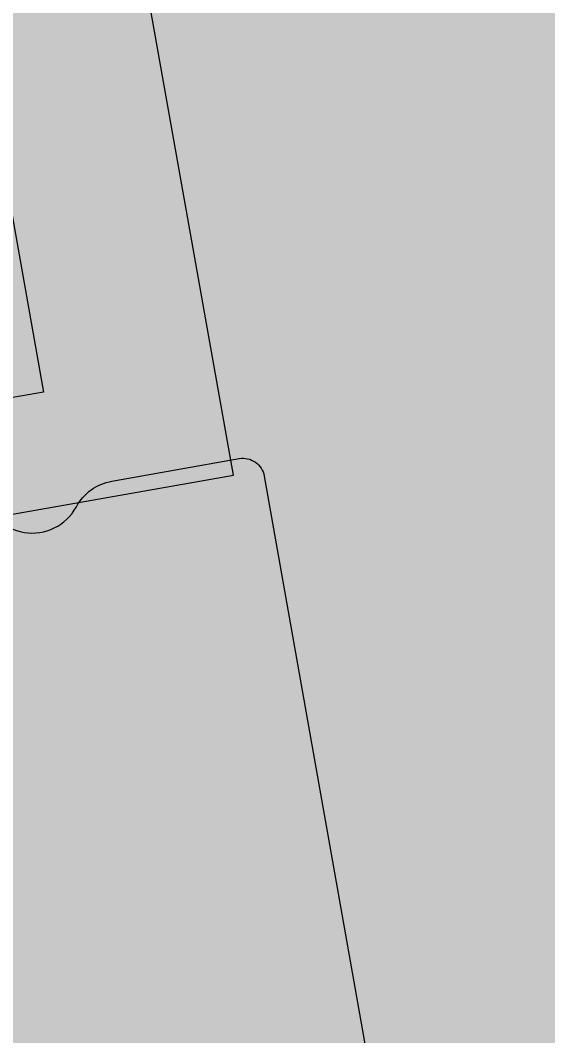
# Model space of a CAD drawing. Header units: millimetres. Extents: x 0 to 9491604, y -172998 to 295086.
# Drawn here: x 396888.81 to 396893.28, y 51153.33 to 51161.95 of the extents above; entities that cross this region are included whole.
import ezdxf
from ezdxf.enums import TextEntityAlignment as Align

# ---------------------------------------------------------------- set-up
doc = ezdxf.new("R2018")
doc.units = ezdxf.units.MM
for name, color, linetype, lineweight in [('АР_Маркер экспликации', 239, 'Continuous', 13), ('АР_Номер помещения', 250, 'Continuous', 9), ('АР_Размеры', 175, 'Continuous', 9), ('АР_Сущ Несущая стена', 250, 'Continuous', 50)]:
    doc.layers.add(name, color=color, linetype=linetype, lineweight=lineweight)
doc.layers.add('АР_Названия помещений', color=124, linetype='Continuous', lineweight=5, plot=False)
doc.layers.add('АР_Помещения_площадь', color=19, linetype='Continuous', lineweight=9, plot=False)
doc.styles.add('ISOCPEUR', font='', dxfattribs={"height": 250})
doc.styles.get("Standard").update_dxf_attribs({"font": 'GOST.TTF'})
doc.styles.get('ISOCPEUR').set_extended_font_data('ISOCPEUR', italic=True)

# ---------------------------------------------------------------- blocks, each defined once
blk = doc.blocks.new('*U252')
at = {"color": 7, "style": 'ISOCPEUR', "width": 0.7, "flags": 1}
blk.add_attdef('КАТЕГОРИЯ', (-499.1655, -2092.1864), '', height=250, dxfattribs=at)
at = {"layer": 'АР_Номер помещения', "color": 7, "style": 'ISOCPEUR', "width": 0.7}
blk.add_attdef('НОМЕР_ПОМЕЩЕНИЯ', text='', height=300, dxfattribs=at).set_placement((-13874.5004, 6637.5515), align=Align.MIDDLE_CENTER)
at = {"layer": 'АР_Помещения_площадь', "color": 7, "lineweight": 30, "width": 0.7, "flags": 104}
blk.add_attdef('ИМЯ_ПОМЕЩЕНИЯ', text='', height=100, dxfattribs=at).set_placement((157.6277, 1217.1414), align=Align.MIDDLE_CENTER)
at = {"layer": 'АР_Помещения_площадь', "color": 7, "style": 'ISOCPEUR', "width": 0.7}
blk.add_attdef('ПЛОЩАДЬ_ПОМЕЩЕНИЯ', text='', height=200, dxfattribs=at).set_placement((-12654.5821, 407.6716), align=Align.MIDDLE_RIGHT)
blk = doc.blocks.new('*U251')
at = {"color": 7, "style": 'ISOCPEUR', "width": 0.7, "flags": 1}
blk.add_attdef('КАТЕГОРИЯ', (-499.1655, -2092.1864), '', height=250, dxfattribs=at)
at = {"layer": 'АР_Номер помещения', "color": 7, "style": 'ISOCPEUR', "width": 0.7}
blk.add_attdef('НОМЕР_ПОМЕЩЕНИЯ', text='', height=300, dxfattribs=at).set_placement((-17424.9012, 1870.773), align=Align.MIDDLE_CENTER)
at = {"layer": 'АР_Помещения_площадь', "color": 7, "lineweight": 30, "width": 0.7, "flags": 104}
blk.add_attdef('ИМЯ_ПОМЕЩЕНИЯ', text='', height=100, dxfattribs=at).set_placement((157.6277, 1217.1414), align=Align.MIDDLE_CENTER)
at = {"layer": 'АР_Помещения_площадь', "color": 7, "style": 'ISOCPEUR', "width": 0.7}
blk.add_attdef('ПЛОЩАДЬ_ПОМЕЩЕНИЯ', text='', height=200, dxfattribs=at).set_placement((-12452.8113, 399.3563), align=Align.MIDDLE_RIGHT)

msp = doc.modelspace()

# ---------------------------------------------------------------- linework, layer by layer
at = {"layer": 'АР_Размеры', "color": 5, "lineweight": 9, "ltscale": 100, "transparency": 33554687}
msp.add_lwpolyline([(396888.1291, 51163.7122), (396889.0015, 51158.7901), (396888.0411, 51158.6199), (396888.1262, 51158.1396), (396888.6915, 51157.7445), (396890.6123, 51158.085), (396873.3349, 51255.5667)], dxfattribs=at)
msp.add_lwpolyline([(396888.1291, 51163.7122), (396889.0015, 51158.7901), (396888.0411, 51158.6199), (396888.1262, 51158.1396), (396888.6915, 51157.7445), (396890.6123, 51158.085), (396873.3349, 51255.5667)], dxfattribs=at)
msp.add_lwpolyline([(396888.1291, 51163.7122), (396889.0015, 51158.7901), (396888.0411, 51158.6199), (396888.1262, 51158.1396), (396888.6915, 51157.7445), (396890.6123, 51158.085), (396873.3349, 51255.5667)], dxfattribs=at)
msp.add_lwpolyline([(396888.1291, 51163.7122), (396889.0015, 51158.7901), (396888.0411, 51158.6199), (396888.1262, 51158.1396), (396888.6915, 51157.7445), (396890.6123, 51158.085), (396873.3349, 51255.5667)], dxfattribs=at)
msp.add_lwpolyline([(396888.1291, 51163.7122), (396889.0015, 51158.7901), (396888.0411, 51158.6199), (396888.1262, 51158.1396), (396888.6915, 51157.7445), (396890.6123, 51158.085), (396873.3349, 51255.5667)], dxfattribs=at)
msp.add_lwpolyline([(396888.1291, 51163.7122), (396889.0015, 51158.7901), (396888.0411, 51158.6199), (396888.1262, 51158.1396), (396888.6915, 51157.7445), (396890.6123, 51158.085), (396873.3349, 51255.5667)], dxfattribs=at)
msp.add_lwpolyline([(396888.1291, 51163.7122), (396889.0015, 51158.7901), (396888.0411, 51158.6199), (396888.1262, 51158.1396), (396888.6915, 51157.7445), (396890.6123, 51158.085), (396873.3349, 51255.5667)], dxfattribs=at)
msp.add_lwpolyline([(396888.1291, 51163.7122), (396889.0015, 51158.7901), (396888.0411, 51158.6199), (396888.1262, 51158.1396), (396888.6915, 51157.7445), (396890.6123, 51158.085), (396873.3349, 51255.5667)], dxfattribs=at)
msp.add_lwpolyline([(396888.1291, 51163.7122), (396889.0015, 51158.7901), (396888.0411, 51158.6199), (396888.1262, 51158.1396), (396888.6915, 51157.7445), (396890.6123, 51158.085), (396873.3349, 51255.5667)], dxfattribs=at)
msp.add_lwpolyline([(396888.1291, 51163.7122), (396889.0015, 51158.7901), (396888.0411, 51158.6199), (396888.1262, 51158.1396), (396888.6915, 51157.7445), (396890.6123, 51158.085), (396873.3349, 51255.5667)], dxfattribs=at)
msp.add_lwpolyline([(396888.1291, 51163.7122), (396889.0015, 51158.7901), (396888.0411, 51158.6199), (396888.1262, 51158.1396), (396888.6915, 51157.7445), (396890.6123, 51158.085), (396873.3349, 51255.5667)], dxfattribs=at)
msp.add_lwpolyline([(396888.1291, 51163.7122), (396889.0015, 51158.7901), (396888.0411, 51158.6199), (396888.1262, 51158.1396), (396888.6915, 51157.7445), (396890.6123, 51158.085), (396873.3349, 51255.5667)], dxfattribs=at)
msp.add_lwpolyline([(396888.1291, 51163.7122), (396889.0015, 51158.7901), (396888.0411, 51158.6199), (396888.1262, 51158.1396), (396888.6915, 51157.7445), (396890.6123, 51158.085), (396873.3349, 51255.5667)], dxfattribs=at)
msp.add_lwpolyline([(396888.1291, 51163.7122), (396889.0015, 51158.7901), (396888.0411, 51158.6199), (396888.1262, 51158.1396), (396888.6915, 51157.7445), (396890.6123, 51158.085), (396873.3349, 51255.5667)], dxfattribs=at)
msp.add_lwpolyline([(396888.1291, 51163.7122), (396889.0015, 51158.7901), (396888.0411, 51158.6199), (396888.1262, 51158.1396), (396888.6915, 51157.7445), (396890.6123, 51158.085), (396873.3349, 51255.5667)], dxfattribs=at)
msp.add_lwpolyline([(396888.1291, 51163.7122), (396889.0015, 51158.7901), (396888.0411, 51158.6199), (396888.1262, 51158.1396), (396888.6915, 51157.7445), (396890.6123, 51158.085), (396873.3349, 51255.5667)], dxfattribs=at)
msp.add_lwpolyline([(396888.1291, 51163.7122), (396889.0015, 51158.7901), (396888.0411, 51158.6199), (396888.1262, 51158.1396), (396888.6915, 51157.7445), (396890.6123, 51158.085), (396873.3349, 51255.5667)], dxfattribs=at)
msp.add_lwpolyline([(396888.1291, 51163.7122), (396889.0015, 51158.7901), (396888.0411, 51158.6199), (396888.1262, 51158.1396), (396888.6915, 51157.7445), (396890.6123, 51158.085), (396873.3349, 51255.5667)], dxfattribs=at)
msp.add_lwpolyline([(396888.1291, 51163.7122), (396889.0015, 51158.7901), (396888.0411, 51158.6199), (396888.1262, 51158.1396), (396888.6915, 51157.7445), (396890.6123, 51158.085), (396873.3349, 51255.5667)], dxfattribs=at)
msp.add_lwpolyline([(396888.1291, 51163.7122), (396889.0015, 51158.7901), (396888.0411, 51158.6199), (396888.1262, 51158.1396), (396888.6915, 51157.7445), (396890.6123, 51158.085), (396873.3349, 51255.5667)], dxfattribs=at)
msp.add_lwpolyline([(396888.1291, 51163.7122), (396889.0015, 51158.7901), (396888.0411, 51158.6199), (396888.1262, 51158.1396), (396888.6915, 51157.7445), (396890.6123, 51158.085), (396873.3349, 51255.5667)], dxfattribs=at)
msp.add_lwpolyline([(396888.1291, 51163.7122), (396889.0015, 51158.7901), (396888.0411, 51158.6199), (396888.1262, 51158.1396), (396888.6915, 51157.7445), (396890.6123, 51158.085), (396873.3349, 51255.5667)], dxfattribs=at)
msp.add_lwpolyline([(396888.1291, 51163.7122), (396889.0015, 51158.7901), (396888.0411, 51158.6199), (396888.1262, 51158.1396), (396888.6915, 51157.7445), (396890.6123, 51158.085), (396873.3349, 51255.5667)], dxfattribs=at)
msp.add_lwpolyline([(396888.1291, 51163.7122), (396889.0015, 51158.7901), (396888.0411, 51158.6199), (396888.1262, 51158.1396), (396888.6915, 51157.7445), (396890.6123, 51158.085), (396873.3349, 51255.5667)], dxfattribs=at)
msp.add_lwpolyline([(396888.1291, 51163.7122), (396889.0015, 51158.7901), (396888.0411, 51158.6199), (396888.1262, 51158.1396), (396888.6915, 51157.7445), (396890.6123, 51158.085), (396873.3349, 51255.5667)], dxfattribs=at)
msp.add_lwpolyline([(396888.1291, 51163.7122), (396889.0015, 51158.7901), (396888.0411, 51158.6199), (396888.1262, 51158.1396), (396888.6915, 51157.7445), (396890.6123, 51158.085), (396873.3349, 51255.5667)], dxfattribs=at)
msp.add_lwpolyline([(396888.1291, 51163.7122), (396889.0015, 51158.7901), (396888.0411, 51158.6199), (396888.1262, 51158.1396), (396888.6915, 51157.7445), (396890.6123, 51158.085), (396873.3349, 51255.5667)], dxfattribs=at)
msp.add_lwpolyline([(396888.1291, 51163.7122), (396889.0015, 51158.7901), (396888.0411, 51158.6199), (396888.1262, 51158.1396), (396888.6915, 51157.7445), (396890.6123, 51158.085), (396873.3349, 51255.5667)], dxfattribs=at)
msp.add_lwpolyline([(396888.1291, 51163.7122), (396889.0015, 51158.7901), (396888.0411, 51158.6199), (396888.1262, 51158.1396), (396888.6915, 51157.7445), (396890.6123, 51158.085), (396873.3349, 51255.5667)], dxfattribs=at)
msp.add_lwpolyline([(396888.1291, 51163.7122), (396889.0015, 51158.7901), (396888.0411, 51158.6199), (396888.1262, 51158.1396), (396888.6915, 51157.7445), (396890.6123, 51158.085), (396873.3349, 51255.5667)], dxfattribs=at)
msp.add_lwpolyline([(396888.1291, 51163.7122), (396889.0015, 51158.7901), (396888.0411, 51158.6199), (396888.1262, 51158.1396), (396888.6915, 51157.7445), (396890.6123, 51158.085), (396873.3349, 51255.5667)], dxfattribs=at)
msp.add_lwpolyline([(396888.1291, 51163.7122), (396889.0015, 51158.7901), (396888.0411, 51158.6199), (396888.1262, 51158.1396), (396888.6915, 51157.7445), (396890.6123, 51158.085), (396873.3349, 51255.5667)], dxfattribs=at)
msp.add_lwpolyline([(396888.1291, 51163.7122), (396889.0015, 51158.7901), (396888.0411, 51158.6199), (396888.1262, 51158.1396), (396888.6915, 51157.7445), (396890.6123, 51158.085), (396873.3349, 51255.5667)], dxfattribs=at)
msp.add_lwpolyline([(396888.1291, 51163.7122), (396889.0015, 51158.7901), (396888.0411, 51158.6199), (396888.1262, 51158.1396), (396888.6915, 51157.7445), (396890.6123, 51158.085), (396873.3349, 51255.5667)], dxfattribs=at)
msp.add_lwpolyline([(396888.1291, 51163.7122), (396889.0015, 51158.7901), (396888.0411, 51158.6199), (396888.1262, 51158.1396), (396888.6915, 51157.7445), (396890.6123, 51158.085), (396873.3349, 51255.5667)], dxfattribs=at)
msp.add_lwpolyline([(396888.1291, 51163.7122), (396889.0015, 51158.7901), (396888.0411, 51158.6199), (396888.1262, 51158.1396), (396888.6915, 51157.7445), (396890.6123, 51158.085), (396873.3349, 51255.5667)], dxfattribs=at)
msp.add_lwpolyline([(396888.1291, 51163.7122), (396889.0015, 51158.7901), (396888.0411, 51158.6199), (396888.1262, 51158.1396), (396888.6915, 51157.7445), (396890.6123, 51158.085), (396873.3349, 51255.5667)], dxfattribs=at)
msp.add_lwpolyline([(396888.1291, 51163.7122), (396889.0015, 51158.7901), (396888.0411, 51158.6199), (396888.1262, 51158.1396), (396888.6915, 51157.7445), (396890.6123, 51158.085), (396873.3349, 51255.5667)], dxfattribs=at)
msp.add_lwpolyline([(396888.1291, 51163.7122), (396889.0015, 51158.7901), (396888.0411, 51158.6199), (396888.1262, 51158.1396), (396888.6915, 51157.7445), (396890.6123, 51158.085), (396873.3349, 51255.5667)], dxfattribs=at)
msp.add_lwpolyline([(396888.1291, 51163.7122), (396889.0015, 51158.7901), (396888.0411, 51158.6199), (396888.1262, 51158.1396), (396888.6915, 51157.7445), (396890.6123, 51158.085), (396873.3349, 51255.5667)], dxfattribs=at)
msp.add_lwpolyline([(396888.1291, 51163.7122), (396889.0015, 51158.7901), (396888.0411, 51158.6199), (396888.1262, 51158.1396), (396888.6915, 51157.7445), (396890.6123, 51158.085), (396873.3349, 51255.5667)], dxfattribs=at)
msp.add_lwpolyline([(396888.1291, 51163.7122), (396889.0015, 51158.7901), (396888.0411, 51158.6199), (396888.1262, 51158.1396), (396888.6915, 51157.7445), (396890.6123, 51158.085), (396873.3349, 51255.5667)], dxfattribs=at)
msp.add_lwpolyline([(396888.1291, 51163.7122), (396889.0015, 51158.7901), (396888.0411, 51158.6199), (396888.1262, 51158.1396), (396888.6915, 51157.7445), (396890.6123, 51158.085), (396873.3349, 51255.5667)], dxfattribs=at)
msp.add_lwpolyline([(396888.1291, 51163.7122), (396889.0015, 51158.7901), (396888.0411, 51158.6199), (396888.1262, 51158.1396), (396888.6915, 51157.7445), (396890.6123, 51158.085), (396873.3349, 51255.5667)], dxfattribs=at)
msp.add_lwpolyline([(396888.1291, 51163.7122), (396889.0015, 51158.7901), (396888.0411, 51158.6199), (396888.1262, 51158.1396), (396888.6915, 51157.7445), (396890.6123, 51158.085), (396873.3349, 51255.5667)], dxfattribs=at)
msp.add_lwpolyline([(396888.1291, 51163.7122), (396889.0015, 51158.7901), (396888.0411, 51158.6199), (396888.1262, 51158.1396), (396888.6915, 51157.7445), (396890.6123, 51158.085), (396873.3349, 51255.5667)], dxfattribs=at)
msp.add_lwpolyline([(396888.1291, 51163.7122), (396889.0015, 51158.7901), (396888.0411, 51158.6199), (396888.1262, 51158.1396), (396888.6915, 51157.7445), (396890.6123, 51158.085), (396873.3349, 51255.5667)], dxfattribs=at)
msp.add_lwpolyline([(396888.1291, 51163.7122), (396889.0015, 51158.7901), (396888.0411, 51158.6199), (396888.1262, 51158.1396), (396888.6915, 51157.7445), (396890.6123, 51158.085), (396873.3349, 51255.5667)], dxfattribs=at)
msp.add_lwpolyline([(396888.1291, 51163.7122), (396889.0015, 51158.7901), (396888.0411, 51158.6199), (396888.1262, 51158.1396), (396888.6915, 51157.7445), (396890.6123, 51158.085), (396873.3349, 51255.5667)], dxfattribs=at)
msp.add_lwpolyline([(396888.1291, 51163.7122), (396889.0015, 51158.7901), (396888.0411, 51158.6199), (396888.1262, 51158.1396), (396888.6915, 51157.7445), (396890.6123, 51158.085), (396873.3349, 51255.5667)], dxfattribs=at)
msp.add_lwpolyline([(396888.1291, 51163.7122), (396889.0015, 51158.7901), (396888.0411, 51158.6199), (396888.1262, 51158.1396), (396888.6915, 51157.7445), (396890.6123, 51158.085), (396873.3349, 51255.5667)], dxfattribs=at)
msp.add_lwpolyline([(396888.1291, 51163.7122), (396889.0015, 51158.7901), (396888.0411, 51158.6199), (396888.1262, 51158.1396), (396888.6915, 51157.7445), (396890.6123, 51158.085), (396873.3349, 51255.5667)], dxfattribs=at)
msp.add_lwpolyline([(396888.1291, 51163.7122), (396889.0015, 51158.7901), (396888.0411, 51158.6199), (396888.1262, 51158.1396), (396888.6915, 51157.7445), (396890.6123, 51158.085), (396873.3349, 51255.5667)], dxfattribs=at)
msp.add_lwpolyline([(396888.1291, 51163.7122), (396889.0015, 51158.7901), (396888.0411, 51158.6199), (396888.1262, 51158.1396), (396888.6915, 51157.7445), (396890.6123, 51158.085), (396873.3349, 51255.5667)], dxfattribs=at)
msp.add_lwpolyline([(396888.1291, 51163.7122), (396889.0015, 51158.7901), (396888.0411, 51158.6199), (396888.1262, 51158.1396), (396888.6915, 51157.7445), (396890.6123, 51158.085), (396873.3349, 51255.5667)], dxfattribs=at)
msp.add_lwpolyline([(396888.1291, 51163.7122), (396889.0015, 51158.7901), (396888.0411, 51158.6199), (396888.1262, 51158.1396), (396888.6915, 51157.7445), (396890.6123, 51158.085), (396873.3349, 51255.5667)], dxfattribs=at)
msp.add_lwpolyline([(396888.1291, 51163.7122), (396889.0015, 51158.7901), (396888.0411, 51158.6199), (396888.1262, 51158.1396), (396888.6915, 51157.7445), (396890.6123, 51158.085), (396873.3349, 51255.5667)], dxfattribs=at)
msp.add_lwpolyline([(396888.1291, 51163.7122), (396889.0015, 51158.7901), (396888.0411, 51158.6199), (396888.1262, 51158.1396), (396888.6915, 51157.7445), (396890.6123, 51158.085), (396873.3349, 51255.5667)], dxfattribs=at)
msp.add_lwpolyline([(396888.1291, 51163.7122), (396889.0015, 51158.7901), (396888.0411, 51158.6199), (396888.1262, 51158.1396), (396888.6915, 51157.7445), (396890.6123, 51158.085), (396873.3349, 51255.5667)], dxfattribs=at)
msp.add_lwpolyline([(396888.1291, 51163.7122), (396889.0015, 51158.7901), (396888.0411, 51158.6199), (396888.1262, 51158.1396), (396888.6915, 51157.7445), (396890.6123, 51158.085), (396873.3349, 51255.5667)], dxfattribs=at)
msp.add_lwpolyline([(396888.1291, 51163.7122), (396889.0015, 51158.7901), (396888.0411, 51158.6199), (396888.1262, 51158.1396), (396888.6915, 51157.7445), (396890.6123, 51158.085), (396873.3349, 51255.5667)], dxfattribs=at)
msp.add_lwpolyline([(396888.1291, 51163.7122), (396889.0015, 51158.7901), (396888.0411, 51158.6199), (396888.1262, 51158.1396), (396888.6915, 51157.7445), (396890.6123, 51158.085), (396873.3349, 51255.5667)], dxfattribs=at)
msp.add_lwpolyline([(396888.1291, 51163.7122), (396889.0015, 51158.7901), (396888.0411, 51158.6199), (396888.1262, 51158.1396), (396888.6915, 51157.7445), (396890.6123, 51158.085), (396873.3349, 51255.5667)], dxfattribs=at)
msp.add_lwpolyline([(396888.1291, 51163.7122), (396889.0015, 51158.7901), (396888.0411, 51158.6199), (396888.1262, 51158.1396), (396888.6915, 51157.7445), (396890.6123, 51158.085), (396873.3349, 51255.5667)], dxfattribs=at)
msp.add_lwpolyline([(396888.4854, 51157.946, 0.710164), (396889.2809, 51157.8173, -0.228752), (396889.5817, 51158.0344), (396890.6621, 51158.2259, -0.4144), (396890.8741, 51158.0777), (396892.1295, 51150.9947, -0.430028), (396891.8857, 51150.624), (396891.1654, 51150.4964, -0.109814), (396891.0336, 51150.502), (396888.8437, 51150.9807, 0.800036), (396888.5678, 51150.4539, 0.079083), (396891.2726, 51148.881, -0.348803), (396891.593, 51148.4998, -0.436125), (396890.8229, 51148.0678, -0.038423), (396889.2988, 51148.8003, 0.086853), (396887.3234, 51149.5142, 0.346763)], format="xyb", dxfattribs=at)
msp.add_lwpolyline([(396888.4854, 51157.946, 0.710164), (396889.2809, 51157.8173, -0.228752), (396889.5817, 51158.0344), (396890.6621, 51158.2259, -0.4144), (396890.8741, 51158.0777), (396892.1295, 51150.9947, -0.430028), (396891.8857, 51150.624), (396891.1654, 51150.4964, -0.109814), (396891.0336, 51150.502), (396888.8437, 51150.9807, 0.800036), (396888.5678, 51150.4539, 0.079083), (396891.2726, 51148.881, -0.348803), (396891.593, 51148.4998, -0.436125), (396890.8229, 51148.0678, -0.038423), (396889.2988, 51148.8003, 0.086853), (396887.3234, 51149.5142, 0.346763)], format="xyb", dxfattribs=at)
msp.add_lwpolyline([(396888.4854, 51157.946, 0.710164), (396889.2809, 51157.8173, -0.228752), (396889.5817, 51158.0344), (396890.6621, 51158.2259, -0.4144), (396890.8741, 51158.0777), (396892.1295, 51150.9947, -0.430028), (396891.8857, 51150.624), (396891.1654, 51150.4964, -0.109814), (396891.0336, 51150.502), (396888.8437, 51150.9807, 0.800036), (396888.5678, 51150.4539, 0.079083), (396891.2726, 51148.881, -0.348803), (396891.593, 51148.4998, -0.436125), (396890.8229, 51148.0678, -0.038423), (396889.2988, 51148.8003, 0.086853), (396887.3234, 51149.5142, 0.346763)], format="xyb", dxfattribs=at)
msp.add_lwpolyline([(396888.4854, 51157.946, 0.710164), (396889.2809, 51157.8173, -0.228752), (396889.5817, 51158.0344), (396890.6621, 51158.2259, -0.4144), (396890.8741, 51158.0777), (396892.1295, 51150.9947, -0.430028), (396891.8857, 51150.624), (396891.1654, 51150.4964, -0.109814), (396891.0336, 51150.502), (396888.8437, 51150.9807, 0.800036), (396888.5678, 51150.4539, 0.079083), (396891.2726, 51148.881, -0.348803), (396891.593, 51148.4998, -0.436125), (396890.8229, 51148.0678, -0.038423), (396889.2988, 51148.8003, 0.086853), (396887.3234, 51149.5142, 0.346763)], format="xyb", dxfattribs=at)
msp.add_lwpolyline([(396888.4854, 51157.946, 0.710164), (396889.2809, 51157.8173, -0.228752), (396889.5817, 51158.0344), (396890.6621, 51158.2259, -0.4144), (396890.8741, 51158.0777), (396892.1295, 51150.9947, -0.430028), (396891.8857, 51150.624), (396891.1654, 51150.4964, -0.109814), (396891.0336, 51150.502), (396888.8437, 51150.9807, 0.800036), (396888.5678, 51150.4539, 0.079083), (396891.2726, 51148.881, -0.348803), (396891.593, 51148.4998, -0.436125), (396890.8229, 51148.0678, -0.038423), (396889.2988, 51148.8003, 0.086853), (396887.3234, 51149.5142, 0.346763)], format="xyb", dxfattribs=at)
msp.add_lwpolyline([(396888.4854, 51157.946, 0.710164), (396889.2809, 51157.8173, -0.228752), (396889.5817, 51158.0344), (396890.6621, 51158.2259, -0.4144), (396890.8741, 51158.0777), (396892.1295, 51150.9947, -0.430028), (396891.8857, 51150.624), (396891.1654, 51150.4964, -0.109814), (396891.0336, 51150.502), (396888.8437, 51150.9807, 0.800036), (396888.5678, 51150.4539, 0.079083), (396891.2726, 51148.881, -0.348803), (396891.593, 51148.4998, -0.436125), (396890.8229, 51148.0678, -0.038423), (396889.2988, 51148.8003, 0.086853), (396887.3234, 51149.5142, 0.346763)], format="xyb", dxfattribs=at)
msp.add_lwpolyline([(396888.4854, 51157.946, 0.710164), (396889.2809, 51157.8173, -0.228752), (396889.5817, 51158.0344), (396890.6621, 51158.2259, -0.4144), (396890.8741, 51158.0777), (396892.1295, 51150.9947, -0.430028), (396891.8857, 51150.624), (396891.1654, 51150.4964, -0.109814), (396891.0336, 51150.502), (396888.8437, 51150.9807, 0.800036), (396888.5678, 51150.4539, 0.079083), (396891.2726, 51148.881, -0.348803), (396891.593, 51148.4998, -0.436125), (396890.8229, 51148.0678, -0.038423), (396889.2988, 51148.8003, 0.086853), (396887.3234, 51149.5142, 0.346763)], format="xyb", dxfattribs=at)
msp.add_lwpolyline([(396888.4854, 51157.946, 0.710164), (396889.2809, 51157.8173, -0.228752), (396889.5817, 51158.0344), (396890.6621, 51158.2259, -0.4144), (396890.8741, 51158.0777), (396892.1295, 51150.9947, -0.430028), (396891.8857, 51150.624), (396891.1654, 51150.4964, -0.109814), (396891.0336, 51150.502), (396888.8437, 51150.9807, 0.800036), (396888.5678, 51150.4539, 0.079083), (396891.2726, 51148.881, -0.348803), (396891.593, 51148.4998, -0.436125), (396890.8229, 51148.0678, -0.038423), (396889.2988, 51148.8003, 0.086853), (396887.3234, 51149.5142, 0.346763)], format="xyb", dxfattribs=at)
msp.add_lwpolyline([(396888.4854, 51157.946, 0.710164), (396889.2809, 51157.8173, -0.228752), (396889.5817, 51158.0344), (396890.6621, 51158.2259, -0.4144), (396890.8741, 51158.0777), (396892.1295, 51150.9947, -0.430028), (396891.8857, 51150.624), (396891.1654, 51150.4964, -0.109814), (396891.0336, 51150.502), (396888.8437, 51150.9807, 0.800036), (396888.5678, 51150.4539, 0.079083), (396891.2726, 51148.881, -0.348803), (396891.593, 51148.4998, -0.436125), (396890.8229, 51148.0678, -0.038423), (396889.2988, 51148.8003, 0.086853), (396887.3234, 51149.5142, 0.346763)], format="xyb", dxfattribs=at)
msp.add_lwpolyline([(396888.4854, 51157.946, 0.710164), (396889.2809, 51157.8173, -0.228752), (396889.5817, 51158.0344), (396890.6621, 51158.2259, -0.4144), (396890.8741, 51158.0777), (396892.1295, 51150.9947, -0.430028), (396891.8857, 51150.624), (396891.1654, 51150.4964, -0.109814), (396891.0336, 51150.502), (396888.8437, 51150.9807, 0.800036), (396888.5678, 51150.4539, 0.079083), (396891.2726, 51148.881, -0.348803), (396891.593, 51148.4998, -0.436125), (396890.8229, 51148.0678, -0.038423), (396889.2988, 51148.8003, 0.086853), (396887.3234, 51149.5142, 0.346763)], format="xyb", dxfattribs=at)
msp.add_lwpolyline([(396888.4854, 51157.946, 0.710164), (396889.2809, 51157.8173, -0.228752), (396889.5817, 51158.0344), (396890.6621, 51158.2259, -0.4144), (396890.8741, 51158.0777), (396892.1295, 51150.9947, -0.430028), (396891.8857, 51150.624), (396891.1654, 51150.4964, -0.109814), (396891.0336, 51150.502), (396888.8437, 51150.9807, 0.800036), (396888.5678, 51150.4539, 0.079083), (396891.2726, 51148.881, -0.348803), (396891.593, 51148.4998, -0.436125), (396890.8229, 51148.0678, -0.038423), (396889.2988, 51148.8003, 0.086853), (396887.3234, 51149.5142, 0.346763)], format="xyb", dxfattribs=at)
msp.add_lwpolyline([(396888.4854, 51157.946, 0.710164), (396889.2809, 51157.8173, -0.228752), (396889.5817, 51158.0344), (396890.6621, 51158.2259, -0.4144), (396890.8741, 51158.0777), (396892.1295, 51150.9947, -0.430028), (396891.8857, 51150.624), (396891.1654, 51150.4964, -0.109814), (396891.0336, 51150.502), (396888.8437, 51150.9807, 0.800036), (396888.5678, 51150.4539, 0.079083), (396891.2726, 51148.881, -0.348803), (396891.593, 51148.4998, -0.436125), (396890.8229, 51148.0678, -0.038423), (396889.2988, 51148.8003, 0.086853), (396887.3234, 51149.5142, 0.346763)], format="xyb", dxfattribs=at)
msp.add_lwpolyline([(396888.4854, 51157.946, 0.710164), (396889.2809, 51157.8173, -0.228752), (396889.5817, 51158.0344), (396890.6621, 51158.2259, -0.4144), (396890.8741, 51158.0777), (396892.1295, 51150.9947, -0.430028), (396891.8857, 51150.624), (396891.1654, 51150.4964, -0.109814), (396891.0336, 51150.502), (396888.8437, 51150.9807, 0.800036), (396888.5678, 51150.4539, 0.079083), (396891.2726, 51148.881, -0.348803), (396891.593, 51148.4998, -0.436125), (396890.8229, 51148.0678, -0.038423), (396889.2988, 51148.8003, 0.086853), (396887.3234, 51149.5142, 0.346763)], format="xyb", dxfattribs=at)
msp.add_lwpolyline([(396888.4854, 51157.946, 0.710164), (396889.2809, 51157.8173, -0.228752), (396889.5817, 51158.0344), (396890.6621, 51158.2259, -0.4144), (396890.8741, 51158.0777), (396892.1295, 51150.9947, -0.430028), (396891.8857, 51150.624), (396891.1654, 51150.4964, -0.109814), (396891.0336, 51150.502), (396888.8437, 51150.9807, 0.800036), (396888.5678, 51150.4539, 0.079083), (396891.2726, 51148.881, -0.348803), (396891.593, 51148.4998, -0.436125), (396890.8229, 51148.0678, -0.038423), (396889.2988, 51148.8003, 0.086853), (396887.3234, 51149.5142, 0.346763)], format="xyb", dxfattribs=at)
msp.add_lwpolyline([(396888.4854, 51157.946, 0.710164), (396889.2809, 51157.8173, -0.228752), (396889.5817, 51158.0344), (396890.6621, 51158.2259, -0.4144), (396890.8741, 51158.0777), (396892.1295, 51150.9947, -0.430028), (396891.8857, 51150.624), (396891.1654, 51150.4964, -0.109814), (396891.0336, 51150.502), (396888.8437, 51150.9807, 0.800036), (396888.5678, 51150.4539, 0.079083), (396891.2726, 51148.881, -0.348803), (396891.593, 51148.4998, -0.436125), (396890.8229, 51148.0678, -0.038423), (396889.2988, 51148.8003, 0.086853), (396887.3234, 51149.5142, 0.346763)], format="xyb", dxfattribs=at)
msp.add_lwpolyline([(396888.4854, 51157.946, 0.710164), (396889.2809, 51157.8173, -0.228752), (396889.5817, 51158.0344), (396890.6621, 51158.2259, -0.4144), (396890.8741, 51158.0777), (396892.1295, 51150.9947, -0.430028), (396891.8857, 51150.624), (396891.1654, 51150.4964, -0.109814), (396891.0336, 51150.502), (396888.8437, 51150.9807, 0.800036), (396888.5678, 51150.4539, 0.079083), (396891.2726, 51148.881, -0.348803), (396891.593, 51148.4998, -0.436125), (396890.8229, 51148.0678, -0.038423), (396889.2988, 51148.8003, 0.086853), (396887.3234, 51149.5142, 0.346763)], format="xyb", dxfattribs=at)
msp.add_lwpolyline([(396888.4854, 51157.946, 0.710164), (396889.2809, 51157.8173, -0.228752), (396889.5817, 51158.0344), (396890.6621, 51158.2259, -0.4144), (396890.8741, 51158.0777), (396892.1295, 51150.9947, -0.430028), (396891.8857, 51150.624), (396891.1654, 51150.4964, -0.109814), (396891.0336, 51150.502), (396888.8437, 51150.9807, 0.800036), (396888.5678, 51150.4539, 0.079083), (396891.2726, 51148.881, -0.348803), (396891.593, 51148.4998, -0.436125), (396890.8229, 51148.0678, -0.038423), (396889.2988, 51148.8003, 0.086853), (396887.3234, 51149.5142, 0.346763)], format="xyb", dxfattribs=at)
msp.add_lwpolyline([(396888.4854, 51157.946, 0.710164), (396889.2809, 51157.8173, -0.228752), (396889.5817, 51158.0344), (396890.6621, 51158.2259, -0.4144), (396890.8741, 51158.0777), (396892.1295, 51150.9947, -0.430028), (396891.8857, 51150.624), (396891.1654, 51150.4964, -0.109814), (396891.0336, 51150.502), (396888.8437, 51150.9807, 0.800036), (396888.5678, 51150.4539, 0.079083), (396891.2726, 51148.881, -0.348803), (396891.593, 51148.4998, -0.436125), (396890.8229, 51148.0678, -0.038423), (396889.2988, 51148.8003, 0.086853), (396887.3234, 51149.5142, 0.346763)], format="xyb", dxfattribs=at)
msp.add_lwpolyline([(396888.4854, 51157.946, 0.710164), (396889.2809, 51157.8173, -0.228752), (396889.5817, 51158.0344), (396890.6621, 51158.2259, -0.4144), (396890.8741, 51158.0777), (396892.1295, 51150.9947, -0.430028), (396891.8857, 51150.624), (396891.1654, 51150.4964, -0.109814), (396891.0336, 51150.502), (396888.8437, 51150.9807, 0.800036), (396888.5678, 51150.4539, 0.079083), (396891.2726, 51148.881, -0.348803), (396891.593, 51148.4998, -0.436125), (396890.8229, 51148.0678, -0.038423), (396889.2988, 51148.8003, 0.086853), (396887.3234, 51149.5142, 0.346763)], format="xyb", dxfattribs=at)
msp.add_lwpolyline([(396888.4854, 51157.946, 0.710164), (396889.2809, 51157.8173, -0.228752), (396889.5817, 51158.0344), (396890.6621, 51158.2259, -0.4144), (396890.8741, 51158.0777), (396892.1295, 51150.9947, -0.430028), (396891.8857, 51150.624), (396891.1654, 51150.4964, -0.109814), (396891.0336, 51150.502), (396888.8437, 51150.9807, 0.800036), (396888.5678, 51150.4539, 0.079083), (396891.2726, 51148.881, -0.348803), (396891.593, 51148.4998, -0.436125), (396890.8229, 51148.0678, -0.038423), (396889.2988, 51148.8003, 0.086853), (396887.3234, 51149.5142, 0.346763)], format="xyb", dxfattribs=at)
msp.add_lwpolyline([(396888.4854, 51157.946, 0.710164), (396889.2809, 51157.8173, -0.228752), (396889.5817, 51158.0344), (396890.6621, 51158.2259, -0.4144), (396890.8741, 51158.0777), (396892.1295, 51150.9947, -0.430028), (396891.8857, 51150.624), (396891.1654, 51150.4964, -0.109814), (396891.0336, 51150.502), (396888.8437, 51150.9807, 0.800036), (396888.5678, 51150.4539, 0.079083), (396891.2726, 51148.881, -0.348803), (396891.593, 51148.4998, -0.436125), (396890.8229, 51148.0678, -0.038423), (396889.2988, 51148.8003, 0.086853), (396887.3234, 51149.5142, 0.346763)], format="xyb", dxfattribs=at)
msp.add_lwpolyline([(396888.4854, 51157.946, 0.710164), (396889.2809, 51157.8173, -0.228752), (396889.5817, 51158.0344), (396890.6621, 51158.2259, -0.4144), (396890.8741, 51158.0777), (396892.1295, 51150.9947, -0.430028), (396891.8857, 51150.624), (396891.1654, 51150.4964, -0.109814), (396891.0336, 51150.502), (396888.8437, 51150.9807, 0.800036), (396888.5678, 51150.4539, 0.079083), (396891.2726, 51148.881, -0.348803), (396891.593, 51148.4998, -0.436125), (396890.8229, 51148.0678, -0.038423), (396889.2988, 51148.8003, 0.086853), (396887.3234, 51149.5142, 0.346763)], format="xyb", dxfattribs=at)
msp.add_lwpolyline([(396888.4854, 51157.946, 0.710164), (396889.2809, 51157.8173, -0.228752), (396889.5817, 51158.0344), (396890.6621, 51158.2259, -0.4144), (396890.8741, 51158.0777), (396892.1295, 51150.9947, -0.430028), (396891.8857, 51150.624), (396891.1654, 51150.4964, -0.109814), (396891.0336, 51150.502), (396888.8437, 51150.9807, 0.800036), (396888.5678, 51150.4539, 0.079083), (396891.2726, 51148.881, -0.348803), (396891.593, 51148.4998, -0.436125), (396890.8229, 51148.0678, -0.038423), (396889.2988, 51148.8003, 0.086853), (396887.3234, 51149.5142, 0.346763)], format="xyb", dxfattribs=at)
msp.add_lwpolyline([(396888.4854, 51157.946, 0.710164), (396889.2809, 51157.8173, -0.228752), (396889.5817, 51158.0344), (396890.6621, 51158.2259, -0.4144), (396890.8741, 51158.0777), (396892.1295, 51150.9947, -0.430028), (396891.8857, 51150.624), (396891.1654, 51150.4964, -0.109814), (396891.0336, 51150.502), (396888.8437, 51150.9807, 0.800036), (396888.5678, 51150.4539, 0.079083), (396891.2726, 51148.881, -0.348803), (396891.593, 51148.4998, -0.436125), (396890.8229, 51148.0678, -0.038423), (396889.2988, 51148.8003, 0.086853), (396887.3234, 51149.5142, 0.346763)], format="xyb", dxfattribs=at)
msp.add_lwpolyline([(396888.4854, 51157.946, 0.710164), (396889.2809, 51157.8173, -0.228752), (396889.5817, 51158.0344), (396890.6621, 51158.2259, -0.4144), (396890.8741, 51158.0777), (396892.1295, 51150.9947, -0.430028), (396891.8857, 51150.624), (396891.1654, 51150.4964, -0.109814), (396891.0336, 51150.502), (396888.8437, 51150.9807, 0.800036), (396888.5678, 51150.4539, 0.079083), (396891.2726, 51148.881, -0.348803), (396891.593, 51148.4998, -0.436125), (396890.8229, 51148.0678, -0.038423), (396889.2988, 51148.8003, 0.086853), (396887.3234, 51149.5142, 0.346763)], format="xyb", dxfattribs=at)
msp.add_lwpolyline([(396888.4854, 51157.946, 0.710164), (396889.2809, 51157.8173, -0.228752), (396889.5817, 51158.0344), (396890.6621, 51158.2259, -0.4144), (396890.8741, 51158.0777), (396892.1295, 51150.9947, -0.430028), (396891.8857, 51150.624), (396891.1654, 51150.4964, -0.109814), (396891.0336, 51150.502), (396888.8437, 51150.9807, 0.800036), (396888.5678, 51150.4539, 0.079083), (396891.2726, 51148.881, -0.348803), (396891.593, 51148.4998, -0.436125), (396890.8229, 51148.0678, -0.038423), (396889.2988, 51148.8003, 0.086853), (396887.3234, 51149.5142, 0.346763)], format="xyb", dxfattribs=at)
msp.add_lwpolyline([(396888.4854, 51157.946, 0.710164), (396889.2809, 51157.8173, -0.228752), (396889.5817, 51158.0344), (396890.6621, 51158.2259, -0.4144), (396890.8741, 51158.0777), (396892.1295, 51150.9947, -0.430028), (396891.8857, 51150.624), (396891.1654, 51150.4964, -0.109814), (396891.0336, 51150.502), (396888.8437, 51150.9807, 0.800036), (396888.5678, 51150.4539, 0.079083), (396891.2726, 51148.881, -0.348803), (396891.593, 51148.4998, -0.436125), (396890.8229, 51148.0678, -0.038423), (396889.2988, 51148.8003, 0.086853), (396887.3234, 51149.5142, 0.346763)], format="xyb", dxfattribs=at)
msp.add_lwpolyline([(396888.4854, 51157.946, 0.710164), (396889.2809, 51157.8173, -0.228752), (396889.5817, 51158.0344), (396890.6621, 51158.2259, -0.4144), (396890.8741, 51158.0777), (396892.1295, 51150.9947, -0.430028), (396891.8857, 51150.624), (396891.1654, 51150.4964, -0.109814), (396891.0336, 51150.502), (396888.8437, 51150.9807, 0.800036), (396888.5678, 51150.4539, 0.079083), (396891.2726, 51148.881, -0.348803), (396891.593, 51148.4998, -0.436125), (396890.8229, 51148.0678, -0.038423), (396889.2988, 51148.8003, 0.086853), (396887.3234, 51149.5142, 0.346763)], format="xyb", dxfattribs=at)
msp.add_lwpolyline([(396888.4854, 51157.946, 0.710164), (396889.2809, 51157.8173, -0.228752), (396889.5817, 51158.0344), (396890.6621, 51158.2259, -0.4144), (396890.8741, 51158.0777), (396892.1295, 51150.9947, -0.430028), (396891.8857, 51150.624), (396891.1654, 51150.4964, -0.109814), (396891.0336, 51150.502), (396888.8437, 51150.9807, 0.800036), (396888.5678, 51150.4539, 0.079083), (396891.2726, 51148.881, -0.348803), (396891.593, 51148.4998, -0.436125), (396890.8229, 51148.0678, -0.038423), (396889.2988, 51148.8003, 0.086853), (396887.3234, 51149.5142, 0.346763)], format="xyb", dxfattribs=at)
msp.add_lwpolyline([(396888.4854, 51157.946, 0.710164), (396889.2809, 51157.8173, -0.228752), (396889.5817, 51158.0344), (396890.6621, 51158.2259, -0.4144), (396890.8741, 51158.0777), (396892.1295, 51150.9947, -0.430028), (396891.8857, 51150.624), (396891.1654, 51150.4964, -0.109814), (396891.0336, 51150.502), (396888.8437, 51150.9807, 0.800036), (396888.5678, 51150.4539, 0.079083), (396891.2726, 51148.881, -0.348803), (396891.593, 51148.4998, -0.436125), (396890.8229, 51148.0678, -0.038423), (396889.2988, 51148.8003, 0.086853), (396887.3234, 51149.5142, 0.346763)], format="xyb", dxfattribs=at)
msp.add_lwpolyline([(396888.4854, 51157.946, 0.710164), (396889.2809, 51157.8173, -0.228752), (396889.5817, 51158.0344), (396890.6621, 51158.2259, -0.4144), (396890.8741, 51158.0777), (396892.1295, 51150.9947, -0.430028), (396891.8857, 51150.624), (396891.1654, 51150.4964, -0.109814), (396891.0336, 51150.502), (396888.8437, 51150.9807, 0.800036), (396888.5678, 51150.4539, 0.079083), (396891.2726, 51148.881, -0.348803), (396891.593, 51148.4998, -0.436125), (396890.8229, 51148.0678, -0.038423), (396889.2988, 51148.8003, 0.086853), (396887.3234, 51149.5142, 0.346763)], format="xyb", dxfattribs=at)
msp.add_lwpolyline([(396888.4854, 51157.946, 0.710164), (396889.2809, 51157.8173, -0.228752), (396889.5817, 51158.0344), (396890.6621, 51158.2259, -0.4144), (396890.8741, 51158.0777), (396892.1295, 51150.9947, -0.430028), (396891.8857, 51150.624), (396891.1654, 51150.4964, -0.109814), (396891.0336, 51150.502), (396888.8437, 51150.9807, 0.800036), (396888.5678, 51150.4539, 0.079083), (396891.2726, 51148.881, -0.348803), (396891.593, 51148.4998, -0.436125), (396890.8229, 51148.0678, -0.038423), (396889.2988, 51148.8003, 0.086853), (396887.3234, 51149.5142, 0.346763)], format="xyb", dxfattribs=at)
msp.add_lwpolyline([(396888.4854, 51157.946, 0.710164), (396889.2809, 51157.8173, -0.228752), (396889.5817, 51158.0344), (396890.6621, 51158.2259, -0.4144), (396890.8741, 51158.0777), (396892.1295, 51150.9947, -0.430028), (396891.8857, 51150.624), (396891.1654, 51150.4964, -0.109814), (396891.0336, 51150.502), (396888.8437, 51150.9807, 0.800036), (396888.5678, 51150.4539, 0.079083), (396891.2726, 51148.881, -0.348803), (396891.593, 51148.4998, -0.436125), (396890.8229, 51148.0678, -0.038423), (396889.2988, 51148.8003, 0.086853), (396887.3234, 51149.5142, 0.346763)], format="xyb", dxfattribs=at)
msp.add_lwpolyline([(396888.4854, 51157.946, 0.710164), (396889.2809, 51157.8173, -0.228752), (396889.5817, 51158.0344), (396890.6621, 51158.2259, -0.4144), (396890.8741, 51158.0777), (396892.1295, 51150.9947, -0.430028), (396891.8857, 51150.624), (396891.1654, 51150.4964, -0.109814), (396891.0336, 51150.502), (396888.8437, 51150.9807, 0.800036), (396888.5678, 51150.4539, 0.079083), (396891.2726, 51148.881, -0.348803), (396891.593, 51148.4998, -0.436125), (396890.8229, 51148.0678, -0.038423), (396889.2988, 51148.8003, 0.086853), (396887.3234, 51149.5142, 0.346763)], format="xyb", dxfattribs=at)
msp.add_lwpolyline([(396888.4854, 51157.946, 0.710164), (396889.2809, 51157.8173, -0.228752), (396889.5817, 51158.0344), (396890.6621, 51158.2259, -0.4144), (396890.8741, 51158.0777), (396892.1295, 51150.9947, -0.430028), (396891.8857, 51150.624), (396891.1654, 51150.4964, -0.109814), (396891.0336, 51150.502), (396888.8437, 51150.9807, 0.800036), (396888.5678, 51150.4539, 0.079083), (396891.2726, 51148.881, -0.348803), (396891.593, 51148.4998, -0.436125), (396890.8229, 51148.0678, -0.038423), (396889.2988, 51148.8003, 0.086853), (396887.3234, 51149.5142, 0.346763)], format="xyb", dxfattribs=at)
msp.add_lwpolyline([(396888.4854, 51157.946, 0.710164), (396889.2809, 51157.8173, -0.228752), (396889.5817, 51158.0344), (396890.6621, 51158.2259, -0.4144), (396890.8741, 51158.0777), (396892.1295, 51150.9947, -0.430028), (396891.8857, 51150.624), (396891.1654, 51150.4964, -0.109814), (396891.0336, 51150.502), (396888.8437, 51150.9807, 0.800036), (396888.5678, 51150.4539, 0.079083), (396891.2726, 51148.881, -0.348803), (396891.593, 51148.4998, -0.436125), (396890.8229, 51148.0678, -0.038423), (396889.2988, 51148.8003, 0.086853), (396887.3234, 51149.5142, 0.346763)], format="xyb", dxfattribs=at)
msp.add_lwpolyline([(396888.4854, 51157.946, 0.710164), (396889.2809, 51157.8173, -0.228752), (396889.5817, 51158.0344), (396890.6621, 51158.2259, -0.4144), (396890.8741, 51158.0777), (396892.1295, 51150.9947, -0.430028), (396891.8857, 51150.624), (396891.1654, 51150.4964, -0.109814), (396891.0336, 51150.502), (396888.8437, 51150.9807, 0.800036), (396888.5678, 51150.4539, 0.079083), (396891.2726, 51148.881, -0.348803), (396891.593, 51148.4998, -0.436125), (396890.8229, 51148.0678, -0.038423), (396889.2988, 51148.8003, 0.086853), (396887.3234, 51149.5142, 0.346763)], format="xyb", dxfattribs=at)
msp.add_lwpolyline([(396888.4854, 51157.946, 0.710164), (396889.2809, 51157.8173, -0.228752), (396889.5817, 51158.0344), (396890.6621, 51158.2259, -0.4144), (396890.8741, 51158.0777), (396892.1295, 51150.9947, -0.430028), (396891.8857, 51150.624), (396891.1654, 51150.4964, -0.109814), (396891.0336, 51150.502), (396888.8437, 51150.9807, 0.800036), (396888.5678, 51150.4539, 0.079083), (396891.2726, 51148.881, -0.348803), (396891.593, 51148.4998, -0.436125), (396890.8229, 51148.0678, -0.038423), (396889.2988, 51148.8003, 0.086853), (396887.3234, 51149.5142, 0.346763)], format="xyb", dxfattribs=at)
msp.add_lwpolyline([(396888.4854, 51157.946, 0.710164), (396889.2809, 51157.8173, -0.228752), (396889.5817, 51158.0344), (396890.6621, 51158.2259, -0.4144), (396890.8741, 51158.0777), (396892.1295, 51150.9947, -0.430028), (396891.8857, 51150.624), (396891.1654, 51150.4964, -0.109814), (396891.0336, 51150.502), (396888.8437, 51150.9807, 0.800036), (396888.5678, 51150.4539, 0.079083), (396891.2726, 51148.881, -0.348803), (396891.593, 51148.4998, -0.436125), (396890.8229, 51148.0678, -0.038423), (396889.2988, 51148.8003, 0.086853), (396887.3234, 51149.5142, 0.346763)], format="xyb", dxfattribs=at)
msp.add_lwpolyline([(396888.4854, 51157.946, 0.710164), (396889.2809, 51157.8173, -0.228752), (396889.5817, 51158.0344), (396890.6621, 51158.2259, -0.4144), (396890.8741, 51158.0777), (396892.1295, 51150.9947, -0.430028), (396891.8857, 51150.624), (396891.1654, 51150.4964, -0.109814), (396891.0336, 51150.502), (396888.8437, 51150.9807, 0.800036), (396888.5678, 51150.4539, 0.079083), (396891.2726, 51148.881, -0.348803), (396891.593, 51148.4998, -0.436125), (396890.8229, 51148.0678, -0.038423), (396889.2988, 51148.8003, 0.086853), (396887.3234, 51149.5142, 0.346763)], format="xyb", dxfattribs=at)
msp.add_lwpolyline([(396888.4854, 51157.946, 0.710164), (396889.2809, 51157.8173, -0.228752), (396889.5817, 51158.0344), (396890.6621, 51158.2259, -0.4144), (396890.8741, 51158.0777), (396892.1295, 51150.9947, -0.430028), (396891.8857, 51150.624), (396891.1654, 51150.4964, -0.109814), (396891.0336, 51150.502), (396888.8437, 51150.9807, 0.800036), (396888.5678, 51150.4539, 0.079083), (396891.2726, 51148.881, -0.348803), (396891.593, 51148.4998, -0.436125), (396890.8229, 51148.0678, -0.038423), (396889.2988, 51148.8003, 0.086853), (396887.3234, 51149.5142, 0.346763)], format="xyb", dxfattribs=at)
msp.add_lwpolyline([(396888.4854, 51157.946, 0.710164), (396889.2809, 51157.8173, -0.228752), (396889.5817, 51158.0344), (396890.6621, 51158.2259, -0.4144), (396890.8741, 51158.0777), (396892.1295, 51150.9947, -0.430028), (396891.8857, 51150.624), (396891.1654, 51150.4964, -0.109814), (396891.0336, 51150.502), (396888.8437, 51150.9807, 0.800036), (396888.5678, 51150.4539, 0.079083), (396891.2726, 51148.881, -0.348803), (396891.593, 51148.4998, -0.436125), (396890.8229, 51148.0678, -0.038423), (396889.2988, 51148.8003, 0.086853), (396887.3234, 51149.5142, 0.346763)], format="xyb", dxfattribs=at)
msp.add_lwpolyline([(396888.4854, 51157.946, 0.710164), (396889.2809, 51157.8173, -0.228752), (396889.5817, 51158.0344), (396890.6621, 51158.2259, -0.4144), (396890.8741, 51158.0777), (396892.1295, 51150.9947, -0.430028), (396891.8857, 51150.624), (396891.1654, 51150.4964, -0.109814), (396891.0336, 51150.502), (396888.8437, 51150.9807, 0.800036), (396888.5678, 51150.4539, 0.079083), (396891.2726, 51148.881, -0.348803), (396891.593, 51148.4998, -0.436125), (396890.8229, 51148.0678, -0.038423), (396889.2988, 51148.8003, 0.086853), (396887.3234, 51149.5142, 0.346763)], format="xyb", dxfattribs=at)
msp.add_lwpolyline([(396888.4854, 51157.946, 0.710164), (396889.2809, 51157.8173, -0.228752), (396889.5817, 51158.0344), (396890.6621, 51158.2259, -0.4144), (396890.8741, 51158.0777), (396892.1295, 51150.9947, -0.430028), (396891.8857, 51150.624), (396891.1654, 51150.4964, -0.109814), (396891.0336, 51150.502), (396888.8437, 51150.9807, 0.800036), (396888.5678, 51150.4539, 0.079083), (396891.2726, 51148.881, -0.348803), (396891.593, 51148.4998, -0.436125), (396890.8229, 51148.0678, -0.038423), (396889.2988, 51148.8003, 0.086853), (396887.3234, 51149.5142, 0.346763)], format="xyb", dxfattribs=at)
msp.add_lwpolyline([(396888.4854, 51157.946, 0.710164), (396889.2809, 51157.8173, -0.228752), (396889.5817, 51158.0344), (396890.6621, 51158.2259, -0.4144), (396890.8741, 51158.0777), (396892.1295, 51150.9947, -0.430028), (396891.8857, 51150.624), (396891.1654, 51150.4964, -0.109814), (396891.0336, 51150.502), (396888.8437, 51150.9807, 0.800036), (396888.5678, 51150.4539, 0.079083), (396891.2726, 51148.881, -0.348803), (396891.593, 51148.4998, -0.436125), (396890.8229, 51148.0678, -0.038423), (396889.2988, 51148.8003, 0.086853), (396887.3234, 51149.5142, 0.346763)], format="xyb", dxfattribs=at)
msp.add_lwpolyline([(396888.4854, 51157.946, 0.710164), (396889.2809, 51157.8173, -0.228752), (396889.5817, 51158.0344), (396890.6621, 51158.2259, -0.4144), (396890.8741, 51158.0777), (396892.1295, 51150.9947, -0.430028), (396891.8857, 51150.624), (396891.1654, 51150.4964, -0.109814), (396891.0336, 51150.502), (396888.8437, 51150.9807, 0.800036), (396888.5678, 51150.4539, 0.079083), (396891.2726, 51148.881, -0.348803), (396891.593, 51148.4998, -0.436125), (396890.8229, 51148.0678, -0.038423), (396889.2988, 51148.8003, 0.086853), (396887.3234, 51149.5142, 0.346763)], format="xyb", dxfattribs=at)
msp.add_lwpolyline([(396888.4854, 51157.946, 0.710164), (396889.2809, 51157.8173, -0.228752), (396889.5817, 51158.0344), (396890.6621, 51158.2259, -0.4144), (396890.8741, 51158.0777), (396892.1295, 51150.9947, -0.430028), (396891.8857, 51150.624), (396891.1654, 51150.4964, -0.109814), (396891.0336, 51150.502), (396888.8437, 51150.9807, 0.800036), (396888.5678, 51150.4539, 0.079083), (396891.2726, 51148.881, -0.348803), (396891.593, 51148.4998, -0.436125), (396890.8229, 51148.0678, -0.038423), (396889.2988, 51148.8003, 0.086853), (396887.3234, 51149.5142, 0.346763)], format="xyb", dxfattribs=at)
msp.add_lwpolyline([(396888.4854, 51157.946, 0.710164), (396889.2809, 51157.8173, -0.228752), (396889.5817, 51158.0344), (396890.6621, 51158.2259, -0.4144), (396890.8741, 51158.0777), (396892.1295, 51150.9947, -0.430028), (396891.8857, 51150.624), (396891.1654, 51150.4964, -0.109814), (396891.0336, 51150.502), (396888.8437, 51150.9807, 0.800036), (396888.5678, 51150.4539, 0.079083), (396891.2726, 51148.881, -0.348803), (396891.593, 51148.4998, -0.436125), (396890.8229, 51148.0678, -0.038423), (396889.2988, 51148.8003, 0.086853), (396887.3234, 51149.5142, 0.346763)], format="xyb", dxfattribs=at)
msp.add_lwpolyline([(396888.4854, 51157.946, 0.710164), (396889.2809, 51157.8173, -0.228752), (396889.5817, 51158.0344), (396890.6621, 51158.2259, -0.4144), (396890.8741, 51158.0777), (396892.1295, 51150.9947, -0.430028), (396891.8857, 51150.624), (396891.1654, 51150.4964, -0.109814), (396891.0336, 51150.502), (396888.8437, 51150.9807, 0.800036), (396888.5678, 51150.4539, 0.079083), (396891.2726, 51148.881, -0.348803), (396891.593, 51148.4998, -0.436125), (396890.8229, 51148.0678, -0.038423), (396889.2988, 51148.8003, 0.086853), (396887.3234, 51149.5142, 0.346763)], format="xyb", dxfattribs=at)
msp.add_lwpolyline([(396888.4854, 51157.946, 0.710164), (396889.2809, 51157.8173, -0.228752), (396889.5817, 51158.0344), (396890.6621, 51158.2259, -0.4144), (396890.8741, 51158.0777), (396892.1295, 51150.9947, -0.430028), (396891.8857, 51150.624), (396891.1654, 51150.4964, -0.109814), (396891.0336, 51150.502), (396888.8437, 51150.9807, 0.800036), (396888.5678, 51150.4539, 0.079083), (396891.2726, 51148.881, -0.348803), (396891.593, 51148.4998, -0.436125), (396890.8229, 51148.0678, -0.038423), (396889.2988, 51148.8003, 0.086853), (396887.3234, 51149.5142, 0.346763)], format="xyb", dxfattribs=at)
msp.add_lwpolyline([(396888.4854, 51157.946, 0.710164), (396889.2809, 51157.8173, -0.228752), (396889.5817, 51158.0344), (396890.6621, 51158.2259, -0.4144), (396890.8741, 51158.0777), (396892.1295, 51150.9947, -0.430028), (396891.8857, 51150.624), (396891.1654, 51150.4964, -0.109814), (396891.0336, 51150.502), (396888.8437, 51150.9807, 0.800036), (396888.5678, 51150.4539, 0.079083), (396891.2726, 51148.881, -0.348803), (396891.593, 51148.4998, -0.436125), (396890.8229, 51148.0678, -0.038423), (396889.2988, 51148.8003, 0.086853), (396887.3234, 51149.5142, 0.346763)], format="xyb", dxfattribs=at)
msp.add_lwpolyline([(396888.4854, 51157.946, 0.710164), (396889.2809, 51157.8173, -0.228752), (396889.5817, 51158.0344), (396890.6621, 51158.2259, -0.4144), (396890.8741, 51158.0777), (396892.1295, 51150.9947, -0.430028), (396891.8857, 51150.624), (396891.1654, 51150.4964, -0.109814), (396891.0336, 51150.502), (396888.8437, 51150.9807, 0.800036), (396888.5678, 51150.4539, 0.079083), (396891.2726, 51148.881, -0.348803), (396891.593, 51148.4998, -0.436125), (396890.8229, 51148.0678, -0.038423), (396889.2988, 51148.8003, 0.086853), (396887.3234, 51149.5142, 0.346763)], format="xyb", dxfattribs=at)
msp.add_lwpolyline([(396888.4854, 51157.946, 0.710164), (396889.2809, 51157.8173, -0.228752), (396889.5817, 51158.0344), (396890.6621, 51158.2259, -0.4144), (396890.8741, 51158.0777), (396892.1295, 51150.9947, -0.430028), (396891.8857, 51150.624), (396891.1654, 51150.4964, -0.109814), (396891.0336, 51150.502), (396888.8437, 51150.9807, 0.800036), (396888.5678, 51150.4539, 0.079083), (396891.2726, 51148.881, -0.348803), (396891.593, 51148.4998, -0.436125), (396890.8229, 51148.0678, -0.038423), (396889.2988, 51148.8003, 0.086853), (396887.3234, 51149.5142, 0.346763)], format="xyb", dxfattribs=at)
msp.add_lwpolyline([(396888.4854, 51157.946, 0.710164), (396889.2809, 51157.8173, -0.228752), (396889.5817, 51158.0344), (396890.6621, 51158.2259, -0.4144), (396890.8741, 51158.0777), (396892.1295, 51150.9947, -0.430028), (396891.8857, 51150.624), (396891.1654, 51150.4964, -0.109814), (396891.0336, 51150.502), (396888.8437, 51150.9807, 0.800036), (396888.5678, 51150.4539, 0.079083), (396891.2726, 51148.881, -0.348803), (396891.593, 51148.4998, -0.436125), (396890.8229, 51148.0678, -0.038423), (396889.2988, 51148.8003, 0.086853), (396887.3234, 51149.5142, 0.346763)], format="xyb", dxfattribs=at)
msp.add_lwpolyline([(396888.4854, 51157.946, 0.710164), (396889.2809, 51157.8173, -0.228752), (396889.5817, 51158.0344), (396890.6621, 51158.2259, -0.4144), (396890.8741, 51158.0777), (396892.1295, 51150.9947, -0.430028), (396891.8857, 51150.624), (396891.1654, 51150.4964, -0.109814), (396891.0336, 51150.502), (396888.8437, 51150.9807, 0.800036), (396888.5678, 51150.4539, 0.079083), (396891.2726, 51148.881, -0.348803), (396891.593, 51148.4998, -0.436125), (396890.8229, 51148.0678, -0.038423), (396889.2988, 51148.8003, 0.086853), (396887.3234, 51149.5142, 0.346763)], format="xyb", dxfattribs=at)
msp.add_lwpolyline([(396888.4854, 51157.946, 0.710164), (396889.2809, 51157.8173, -0.228752), (396889.5817, 51158.0344), (396890.6621, 51158.2259, -0.4144), (396890.8741, 51158.0777), (396892.1295, 51150.9947, -0.430028), (396891.8857, 51150.624), (396891.1654, 51150.4964, -0.109814), (396891.0336, 51150.502), (396888.8437, 51150.9807, 0.800036), (396888.5678, 51150.4539, 0.079083), (396891.2726, 51148.881, -0.348803), (396891.593, 51148.4998, -0.436125), (396890.8229, 51148.0678, -0.038423), (396889.2988, 51148.8003, 0.086853), (396887.3234, 51149.5142, 0.346763)], format="xyb", dxfattribs=at)
msp.add_lwpolyline([(396888.4854, 51157.946, 0.710164), (396889.2809, 51157.8173, -0.228752), (396889.5817, 51158.0344), (396890.6621, 51158.2259, -0.4144), (396890.8741, 51158.0777), (396892.1295, 51150.9947, -0.430028), (396891.8857, 51150.624), (396891.1654, 51150.4964, -0.109814), (396891.0336, 51150.502), (396888.8437, 51150.9807, 0.800036), (396888.5678, 51150.4539, 0.079083), (396891.2726, 51148.881, -0.348803), (396891.593, 51148.4998, -0.436125), (396890.8229, 51148.0678, -0.038423), (396889.2988, 51148.8003, 0.086853), (396887.3234, 51149.5142, 0.346763)], format="xyb", dxfattribs=at)
msp.add_lwpolyline([(396888.4854, 51157.946, 0.710164), (396889.2809, 51157.8173, -0.228752), (396889.5817, 51158.0344), (396890.6621, 51158.2259, -0.4144), (396890.8741, 51158.0777), (396892.1295, 51150.9947, -0.430028), (396891.8857, 51150.624), (396891.1654, 51150.4964, -0.109814), (396891.0336, 51150.502), (396888.8437, 51150.9807, 0.800036), (396888.5678, 51150.4539, 0.079083), (396891.2726, 51148.881, -0.348803), (396891.593, 51148.4998, -0.436125), (396890.8229, 51148.0678, -0.038423), (396889.2988, 51148.8003, 0.086853), (396887.3234, 51149.5142, 0.346763)], format="xyb", dxfattribs=at)
msp.add_lwpolyline([(396888.4854, 51157.946, 0.710164), (396889.2809, 51157.8173, -0.228752), (396889.5817, 51158.0344), (396890.6621, 51158.2259, -0.4144), (396890.8741, 51158.0777), (396892.1295, 51150.9947, -0.430028), (396891.8857, 51150.624), (396891.1654, 51150.4964, -0.109814), (396891.0336, 51150.502), (396888.8437, 51150.9807, 0.800036), (396888.5678, 51150.4539, 0.079083), (396891.2726, 51148.881, -0.348803), (396891.593, 51148.4998, -0.436125), (396890.8229, 51148.0678, -0.038423), (396889.2988, 51148.8003, 0.086853), (396887.3234, 51149.5142, 0.346763)], format="xyb", dxfattribs=at)
msp.add_lwpolyline([(396888.4854, 51157.946, 0.710164), (396889.2809, 51157.8173, -0.228752), (396889.5817, 51158.0344), (396890.6621, 51158.2259, -0.4144), (396890.8741, 51158.0777), (396892.1295, 51150.9947, -0.430028), (396891.8857, 51150.624), (396891.1654, 51150.4964, -0.109814), (396891.0336, 51150.502), (396888.8437, 51150.9807, 0.800036), (396888.5678, 51150.4539, 0.079083), (396891.2726, 51148.881, -0.348803), (396891.593, 51148.4998, -0.436125), (396890.8229, 51148.0678, -0.038423), (396889.2988, 51148.8003, 0.086853), (396887.3234, 51149.5142, 0.346763)], format="xyb", dxfattribs=at)
msp.add_lwpolyline([(396888.4854, 51157.946, 0.710164), (396889.2809, 51157.8173, -0.228752), (396889.5817, 51158.0344), (396890.6621, 51158.2259, -0.4144), (396890.8741, 51158.0777), (396892.1295, 51150.9947, -0.430028), (396891.8857, 51150.624), (396891.1654, 51150.4964, -0.109814), (396891.0336, 51150.502), (396888.8437, 51150.9807, 0.800036), (396888.5678, 51150.4539, 0.079083), (396891.2726, 51148.881, -0.348803), (396891.593, 51148.4998, -0.436125), (396890.8229, 51148.0678, -0.038423), (396889.2988, 51148.8003, 0.086853), (396887.3234, 51149.5142, 0.346763)], format="xyb", dxfattribs=at)
msp.add_lwpolyline([(396888.4854, 51157.946, 0.710164), (396889.2809, 51157.8173, -0.228752), (396889.5817, 51158.0344), (396890.6621, 51158.2259, -0.4144), (396890.8741, 51158.0777), (396892.1295, 51150.9947, -0.430028), (396891.8857, 51150.624), (396891.1654, 51150.4964, -0.109814), (396891.0336, 51150.502), (396888.8437, 51150.9807, 0.800036), (396888.5678, 51150.4539, 0.079083), (396891.2726, 51148.881, -0.348803), (396891.593, 51148.4998, -0.436125), (396890.8229, 51148.0678, -0.038423), (396889.2988, 51148.8003, 0.086853), (396887.3234, 51149.5142, 0.346763)], format="xyb", dxfattribs=at)
msp.add_lwpolyline([(396888.4854, 51157.946, 0.710164), (396889.2809, 51157.8173, -0.228752), (396889.5817, 51158.0344), (396890.6621, 51158.2259, -0.4144), (396890.8741, 51158.0777), (396892.1295, 51150.9947, -0.430028), (396891.8857, 51150.624), (396891.1654, 51150.4964, -0.109814), (396891.0336, 51150.502), (396888.8437, 51150.9807, 0.800036), (396888.5678, 51150.4539, 0.079083), (396891.2726, 51148.881, -0.348803), (396891.593, 51148.4998, -0.436125), (396890.8229, 51148.0678, -0.038423), (396889.2988, 51148.8003, 0.086853), (396887.3234, 51149.5142, 0.346763)], format="xyb", dxfattribs=at)
at = {"layer": 'АР_Сущ Несущая стена', "lineweight": 9, "ltscale": 100}
msp.add_arc((396308.2603, 60667.0292), 9778.6546, 272.59254797, 356.63539137, dxfattribs=at)

# ---------------------------------------------------------------- block references
at = {"layer": 'АР_Маркер экспликации', "lineweight": 9}
ref = msp.add_blockref('*U252', (393314.6597, 52054.8444), dxfattribs=at)
lines = msp.add_mtext('\\W0.8000;Кабинет материальной технологии тип 2', dxfattribs={"layer": 'АР_Названия помещений', "insert": (379480.4057, 56862.5853), "char_height": 4891.955516, "width": 926.939971, "attachment_point": 1})
ref.add_attrib('ИМЯ_ПОМЕЩЕНИЯ', '', (379480.4057, 56862.5853), dxfattribs={"flags": 104}).embed_mtext(lines)
ref = msp.add_blockref('*U251', (405270.1565, 51630.2716), dxfattribs=at)
lines = msp.add_mtext('\\W0.8000;Артистическая', dxfattribs={"layer": 'АР_Названия помещений', "insert": (390351.9135, 52199.6053), "char_height": 1576.782207, "width": 926.939971, "attachment_point": 1})
ref.add_attrib('ИМЯ_ПОМЕЩЕНИЯ', '', (390351.9135, 52199.6053), dxfattribs={"flags": 104}).embed_mtext(lines)

doc.saveas('drawing.dxf')
